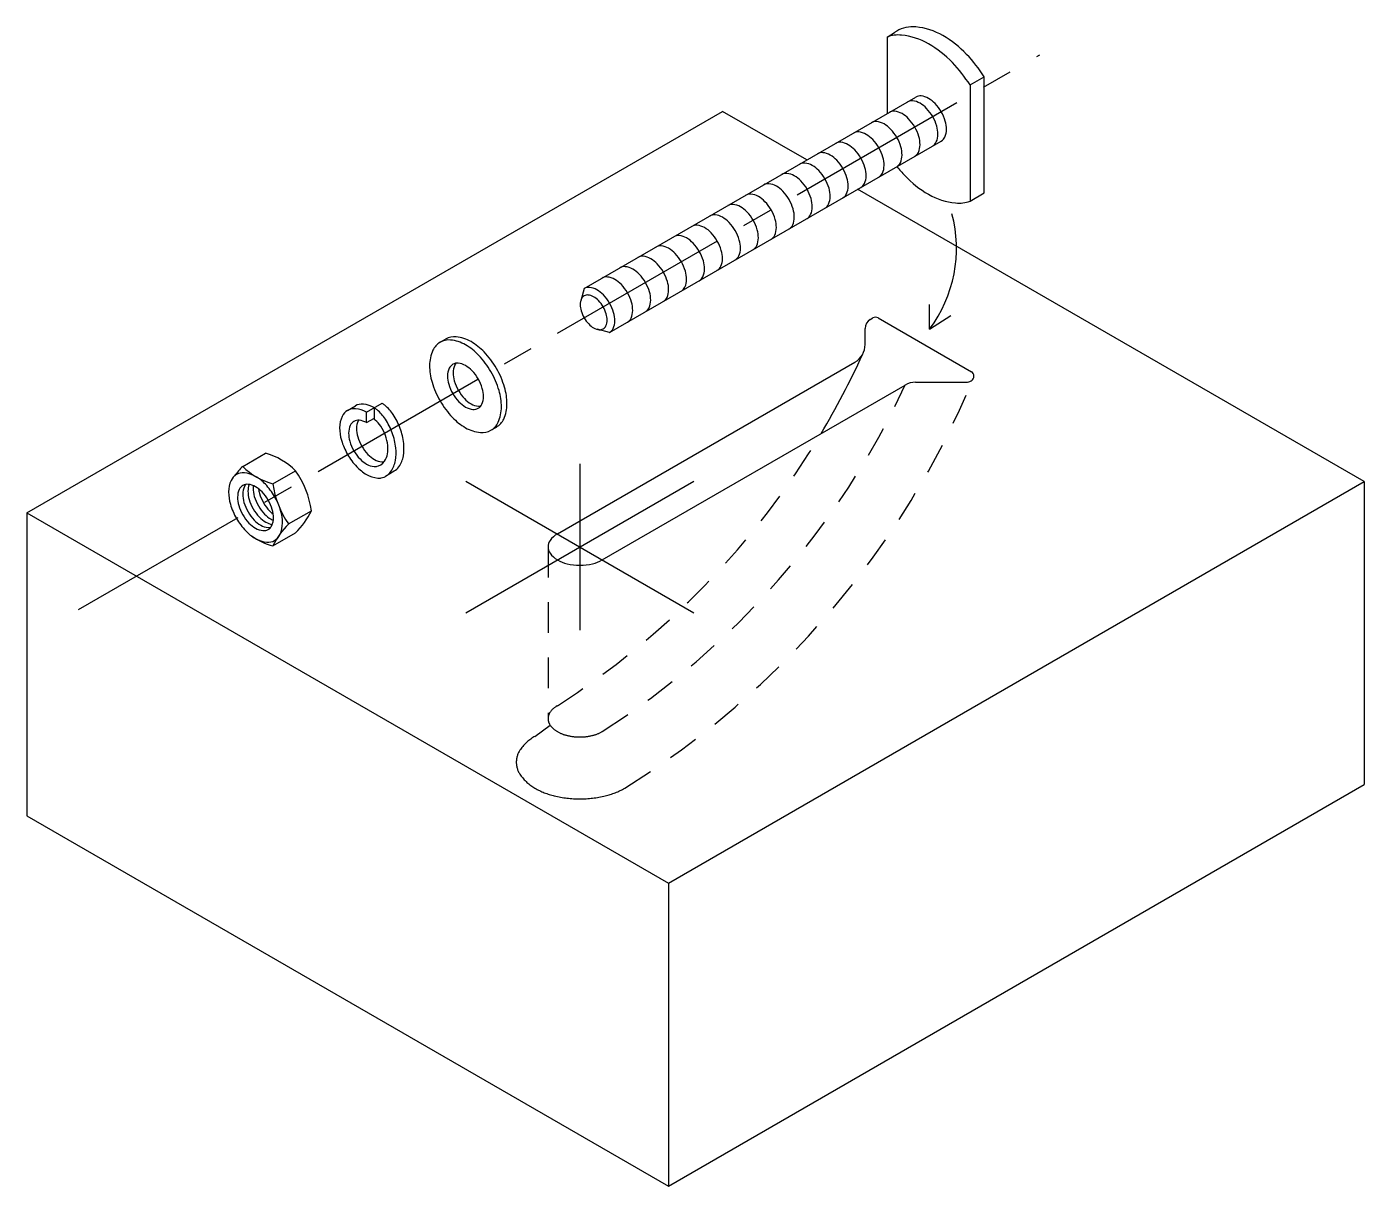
# Model space of a CAD drawing. Header units: inches. Extents: x 11.33 to 16.76, y 9.09 to 13.81.
import ezdxf

# ---------------------------------------------------------------- set-up
doc = ezdxf.new("R2010")
doc.units = ezdxf.units.IN
doc.header["$MEASUREMENT"] = 0
doc.linetypes.add('CENTER2', pattern=[1.125, 0.75, -0.125, 0.125, -0.125])
doc.linetypes.add('HIDDEN2', pattern=[0.1875, 0.125, -0.0625])
doc.layers.add('1', color=7, linetype='Continuous')
doc.layers.add('Ank', color=6, linetype='Continuous')

msp = doc.modelspace()

# ---------------------------------------------------------------- linework, layer by layer
at = {"layer": '1', "color": 1, "linetype": 'CENTER2'}
msp.add_line((11.5361, 11.439), (15.445, 13.6958), dxfattribs=at)
at = {"layer": '1'}
for p, q in [((11.3257, 11.8323), (14.1556, 13.4661)), ((14.4982, 13.2684), (14.1556, 13.4661)), ((16.7648, 11.9597), (14.7047, 13.1491)), ((14.9971, 12.5807), (14.9971, 12.6803)), ((14.9971, 12.5807), (15.084, 12.6359)), ((13.9349, 10.3258), (16.7648, 11.9597)), ((16.7648, 11.9597), (16.7648, 10.7271)), ((11.3257, 11.8323), (13.9349, 10.3258)), ((11.3257, 11.8323), (11.3257, 10.5997)), ((13.9349, 9.0933), (16.7648, 10.7271)), ((11.3257, 10.5997), (13.9349, 9.0933)), ((13.9349, 10.3258), (13.9349, 9.0933))]:
    msp.add_line(p, q, dxfattribs=at)
at = {"layer": '1', "color": 7}
for p, q in [((14.7562, 12.6197), (14.7667, 12.6258)), ((14.7878, 12.6258), (15.1672, 12.4068)), ((14.7351, 12.5182), (14.7351, 12.5832)), ((13.4835, 11.7469), (14.6929, 12.4452)), ((13.666, 11.6415), (14.898, 12.3529)), ((14.9402, 12.3642), (15.1453, 12.3642)), ((15.1664, 12.3698), (15.1672, 12.3703))]:
    msp.add_line(p, q, dxfattribs=at)
at = {"layer": '1', "color": 1}
for p, q in [((13.5747, 12.0326), (13.5747, 11.3559)), ((13.1112, 11.4266), (14.0383, 11.9619)), ((13.1112, 11.9619), (14.0383, 11.4266))]:
    msp.add_line(p, q, dxfattribs=at)
at = {"layer": '1', "color": 2, "linetype": 'HIDDEN2'}
for p, q in [((13.4456, 11.6942), (13.4456, 10.9956)), ((13.3922, 10.9236), (13.4549, 10.9684))]:
    msp.add_line(p, q, dxfattribs=at)
at = {"layer": '1', "color": 7}
msp.add_lwpolyline([(13.4835, 11.7469, 0.106617), (13.454, 11.7203, 0.156851), (13.4456, 11.6942, 0.156851), (13.454, 11.6682, 0.106617), (13.4835, 11.6415, 0.072341), (13.5229, 11.6258, 0.058752), (13.5747, 11.6197, 0.058752), (13.6266, 11.6258, 0.072341), (13.666, 11.6415, 0.106617)], format="xyb", dxfattribs=at)
at = {"layer": '1', "color": 2, "linetype": 'HIDDEN2'}
for points in [[(13.4835, 11.0483, 0.106617), (13.454, 11.0217, 0.156851), (13.4456, 10.9956, 0.156851), (13.454, 10.9696, 0.106617), (13.4835, 10.9429, 0.072341), (13.5229, 10.9272, 0.058752), (13.5747, 10.9211, 0.058752), (13.6266, 10.9272, 0.072341), (13.666, 10.9429, 0.106617)], [(13.3922, 10.9236, 0.106617), (13.3333, 10.8703, 0.156851), (13.3166, 10.8183, 0.156851), (13.3333, 10.7662, 0.106617), (13.3922, 10.7129, 0.072341), (13.4711, 10.6814, 0.058752), (13.5747, 10.6692, 0.058752), (13.6784, 10.6814, 0.072341), (13.7573, 10.7129, 0.106617)]]:
    msp.add_lwpolyline(points, format="xyb", dxfattribs=at)
at = {"layer": '1'}
msp.add_arc((14.5582, 12.9094), 0.5484, 323.1704, 14.8302, dxfattribs=at)
at = {"layer": '1', "color": 7}
for centre, radius, start, end in [((14.7772, 12.5832), 0.0422, 120, 180), ((14.7772, 12.6076), 0.0211, 60, 120), ((14.6508, 12.5182), 0.0843, 300, 0), ((11.6904, 13.8588), 3.3337, 329.274, 335.5082), ((15.1566, 12.3885), 0.0211, 300, 60), ((14.9402, 12.2799), 0.0843, 90, 120), ((15.1453, 12.4063), 0.0422, 270, 300)]:
    msp.add_arc(centre, radius, start, end, dxfattribs=at)
at = {"layer": '1', "color": 2, "linetype": 'HIDDEN2'}
for centre, radius, start, end in [((11.8729, 13.7534), 3.3337, 302.5376, 335.1611), ((11.8729, 13.7534), 3.5771, 301.7879, 337.4057), ((11.6904, 13.8588), 3.3337, 302.5376, 329.274)]:
    msp.add_arc(centre, radius, start, end, dxfattribs=at)
at = {"layer": 'Ank'}
for p, q in [((14.8244, 13.7684), (14.8543, 13.7871)), ((14.8244, 13.7684), (14.8244, 13.4567)), ((15.1616, 13.5736), (15.2197, 13.6072)), ((15.2197, 13.1348), (15.2197, 13.6072)), ((15.1616, 13.5736), (15.1616, 13.1012)), ((13.5924, 12.7454), (14.9413, 13.5242)), ((13.6956, 12.5665), (15.0446, 13.3454)), ((15.1616, 13.1012), (15.2197, 13.1348)), ((13.5924, 12.7454), (13.5784, 12.6953)), ((13.6956, 12.5665), (13.6453, 12.5795)), ((13.0068, 12.5265), (13.0293, 12.5395)), ((12.6302, 12.2495), (12.6624, 12.2681)), ((12.7077, 12.2418), (12.7712, 12.2785)), ((12.7077, 12.1997), (12.7077, 12.2418)), ((12.7399, 12.2125), (12.7399, 12.2604)), ((12.7077, 12.1997), (12.7399, 12.2183)), ((13.2133, 12.1688), (13.2358, 12.1818)), ((12.2041, 12.0218), (12.2964, 12.0751)), ((12.3267, 11.951), (12.419, 12.0043)), ((12.7849, 11.9816), (12.8199, 12.0032)), ((12.3908, 11.7875), (12.4831, 11.8408)), ((12.3266, 11.6982), (12.4189, 11.7514))]:
    msp.add_line(p, q, dxfattribs=at)
for points in [[(15.1616, 13.5736, 0.044843), (15.0898, 13.6645, 0.072341), (14.993, 13.7409, 0.106617), (14.8832, 13.7762, 0.115926), (14.8244, 13.7684, 0.156851)], [(15.2197, 13.6072, 0.044843), (15.1479, 13.6981, 0.072341), (15.0511, 13.7744, 0.106617), (14.9413, 13.8097, 0.156851), (14.8637, 13.793, 0.021371), (14.8543, 13.7871, 0.106617)], [(15.0099, 13.3253, 0.156851), (15.0246, 13.3416, 0.106617), (15.0313, 13.3726, 0.072341), (15.0264, 13.4062, 0.058752), (15.0099, 13.4446, 0.058752), (14.9849, 13.478, 0.072341), (14.9583, 13.4991, 0.106617), (14.928, 13.5088, 0.156851), (14.9066, 13.5042, 0.156851)], [(15.0446, 13.3454, 0.156851), (15.0593, 13.3616, 0.106617), (15.066, 13.3926, 0.072341), (15.0611, 13.4263, 0.058752), (15.0446, 13.4646, 0.058752), (15.0196, 13.4981, 0.072341), (14.993, 13.5191, 0.106617), (14.9627, 13.5288, 0.156851), (14.9413, 13.5242, 0.156851)], [(14.9369, 13.2832, 0.156851), (14.9516, 13.2994, 0.106617), (14.9583, 13.3305, 0.072341), (14.9534, 13.3641, 0.058752), (14.9369, 13.4024, 0.058752), (14.9119, 13.4359, 0.072341), (14.8853, 13.4569, 0.106617), (14.855, 13.4667, 0.156851), (14.8336, 13.462, 0.156851)], [(14.7909, 13.1989, 0.156851), (14.8055, 13.2151, 0.106617), (14.8122, 13.2461, 0.072341), (14.8074, 13.2798, 0.058752), (14.7909, 13.3181, 0.058752), (14.7659, 13.3516, 0.072341), (14.7392, 13.3726, 0.106617), (14.709, 13.3823, 0.156851), (14.6876, 13.3777, 0.156851)], [(14.8639, 13.241, 0.156851), (14.8786, 13.2572, 0.106617), (14.8853, 13.2883, 0.072341), (14.8804, 13.3219, 0.058752), (14.8639, 13.3603, 0.058752), (14.8389, 13.3937, 0.072341), (14.8122, 13.4148, 0.106617), (14.782, 13.4245, 0.156851), (14.7606, 13.4199, 0.156851)], [(14.7178, 13.1567, 0.156851), (14.7325, 13.1729, 0.106617), (14.7392, 13.204, 0.072341), (14.7343, 13.2376, 0.058752), (14.7178, 13.276, 0.058752), (14.6929, 13.3094, 0.072341), (14.6662, 13.3305, 0.106617), (14.636, 13.3402, 0.156851), (14.6146, 13.3356, 0.156851)], [(14.6448, 13.1146, 0.156851), (14.6595, 13.1308, 0.106617), (14.6662, 13.1618, 0.072341), (14.6613, 13.1954, 0.058752), (14.6448, 13.2338, 0.058752), (14.6199, 13.2673, 0.072341), (14.5932, 13.2883, 0.106617), (14.563, 13.298, 0.156851), (14.5416, 13.2934, 0.156851)], [(14.5718, 13.0724, 0.156851), (14.5865, 13.0886, 0.106617), (14.5932, 13.1197, 0.072341), (14.5883, 13.1533, 0.058752), (14.5718, 13.1916, 0.058752), (14.5468, 13.2251, 0.072341), (14.5202, 13.2461, 0.106617), (14.4899, 13.2559, 0.156851), (14.4686, 13.2513, 0.156851)], [(14.8644, 13.2413, 0.018624), (14.8962, 13.2051, 0.072341), (14.993, 13.1287, 0.106617), (15.1028, 13.0934, 0.115926), (15.1616, 13.1012, 0.156851)], [(14.4258, 12.9881, 0.156851), (14.4405, 13.0043, 0.106617), (14.4472, 13.0354, 0.072341), (14.4423, 13.069, 0.058752), (14.4258, 13.1073, 0.058752), (14.4008, 13.1408, 0.072341), (14.3742, 13.1618, 0.106617), (14.3439, 13.1716, 0.156851), (14.3225, 13.167, 0.156851)], [(14.4988, 13.0303, 0.156851), (14.5135, 13.0465, 0.106617), (14.5202, 13.0775, 0.072341), (14.5153, 13.1111, 0.058752), (14.4988, 13.1495, 0.058752), (14.4738, 13.183, 0.072341), (14.4472, 13.204, 0.106617), (14.4169, 13.2137, 0.156851), (14.3955, 13.2091, 0.156851)], [(14.3528, 12.9459, 0.156851), (14.3675, 12.9622, 0.106617), (14.3742, 12.9932, 0.072341), (14.3693, 13.0268, 0.058752), (14.3528, 13.0652, 0.058752), (14.3278, 13.0986, 0.072341), (14.3011, 13.1197, 0.106617), (14.2709, 13.1294, 0.156851), (14.2495, 13.1248, 0.156851)], [(14.2798, 12.9038, 0.156851), (14.2944, 12.92, 0.106617), (14.3011, 12.9511, 0.072341), (14.2962, 12.9847, 0.058752), (14.2798, 13.023, 0.058752), (14.2548, 13.0565, 0.072341), (14.2281, 13.0775, 0.106617), (14.1979, 13.0873, 0.156851), (14.1765, 13.0826, 0.156851)], [(14.1337, 12.8195, 0.156851), (14.1484, 12.8357, 0.106617), (14.1551, 12.8667, 0.072341), (14.1502, 12.9004, 0.058752), (14.1337, 12.9387, 0.058752), (14.1088, 12.9722, 0.072341), (14.0821, 12.9932, 0.106617), (14.0518, 13.0029, 0.156851), (14.0305, 12.9983, 0.156851)], [(14.2067, 12.8616, 0.156851), (14.2214, 12.8778, 0.106617), (14.2281, 12.9089, 0.072341), (14.2232, 12.9425, 0.058752), (14.2067, 12.9809, 0.058752), (14.1818, 13.0143, 0.072341), (14.1551, 13.0354, 0.106617), (14.1249, 13.0451, 0.156851), (14.1035, 13.0405, 0.156851)], [(14.0607, 12.7773, 0.156851), (14.0754, 12.7935, 0.106617), (14.0821, 12.8246, 0.072341), (14.0772, 12.8582, 0.058752), (14.0607, 12.8966, 0.058752), (14.0357, 12.93, 0.072341), (14.0091, 12.9511, 0.106617), (13.9788, 12.9608, 0.156851), (13.9574, 12.9562, 0.156851)], [(13.9877, 12.7352, 0.156851), (14.0024, 12.7514, 0.106617), (14.0091, 12.7824, 0.072341), (14.0042, 12.816, 0.058752), (13.9877, 12.8544, 0.058752), (13.9627, 12.8879, 0.072341), (13.9361, 12.9089, 0.106617), (13.9058, 12.9186, 0.156851), (13.8844, 12.914, 0.156851)], [(13.9147, 12.693, 0.156851), (13.9294, 12.7092, 0.106617), (13.9361, 12.7403, 0.072341), (13.9312, 12.7739, 0.058752), (13.9147, 12.8122, 0.058752), (13.8897, 12.8457, 0.072341), (13.863, 12.8667, 0.106617), (13.8328, 12.8765, 0.156851), (13.8114, 12.8719, 0.156851)], [(13.7686, 12.6087, 0.156851), (13.7833, 12.6249, 0.106617), (13.79, 12.656, 0.072341), (13.7851, 12.6896, 0.058752), (13.7686, 12.7279, 0.058752), (13.7437, 12.7614, 0.072341), (13.717, 12.7824, 0.106617), (13.6868, 12.7922, 0.156851), (13.6654, 12.7876, 0.156851)], [(13.8417, 12.6509, 0.156851), (13.8563, 12.6671, 0.106617), (13.863, 12.6981, 0.072341), (13.8582, 12.7317, 0.058752), (13.8417, 12.7701, 0.058752), (13.8167, 12.8036, 0.072341), (13.79, 12.8246, 0.106617), (13.7598, 12.8343, 0.156851), (13.7384, 12.8297, 0.156851)], [(13.6956, 12.5665, 0.156851), (13.7103, 12.5828, 0.106617), (13.717, 12.6138, 0.072341), (13.7121, 12.6474, 0.058752), (13.6956, 12.6858, 0.058752), (13.6707, 12.7192, 0.072341), (13.644, 12.7403, 0.106617), (13.6138, 12.75, 0.156851), (13.5924, 12.7454, 0.156851)], [(13.2358, 12.1818, 0.156851), (13.2652, 12.2143, 0.106617), (13.2786, 12.2764, 0.072341), (13.2688, 12.3436, 0.058752), (13.2358, 12.4203, 0.058752), (13.1859, 12.4872, 0.072341), (13.1326, 12.5293, 0.106617), (13.0721, 12.5488, 0.156851), (13.0293, 12.5395, 0.045777)], [(13.0709, 12.4415, 0.062545), (13.0662, 12.4339, 0.106617), (13.0595, 12.4028, 0.072341), (13.0644, 12.3692, 0.058752), (13.0809, 12.3309, 0.058752)], [(13.0809, 12.3309, 0.058752), (13.1059, 12.2974, 0.072341), (13.1326, 12.2764, 0.106617), (13.1628, 12.2667, 0.062545), (13.1717, 12.2669, 0.156851)], [(12.7077, 12.2418, 0.106617), (12.6623, 12.2564, 0.156851), (12.6302, 12.2495, 0.156851), (12.6082, 12.2252, 0.106617), (12.5981, 12.1786, 0.072341), (12.6055, 12.1282, 0.058752), (12.6302, 12.0707, 0.058752)], [(12.7399, 12.2604, 0.106617), (12.6945, 12.275, 0.156851), (12.6624, 12.2681, 0.088777)], [(12.8061, 12.0005, 0.007317), (12.807, 12.0018, 0.106617), (12.825, 12.0459, 0.072341), (12.8265, 12.0968, 0.058752), (12.8122, 12.1578, 0.058752), (12.784, 12.2137, 0.072341), (12.7501, 12.2517, 0.030528), (12.739, 12.2599, 0.156851)], [(12.8199, 12.0032, 0.122236), (12.8392, 12.0204, 0.106617), (12.8572, 12.0645, 0.072341), (12.8587, 12.1154, 0.058752), (12.8443, 12.1764, 0.058752), (12.8162, 12.2323, 0.072341), (12.7823, 12.2703, 0.030528), (12.7712, 12.2785, 0.156851)], [(12.7077, 12.1997, 0.106617), (12.6774, 12.2094, 0.156851), (12.656, 12.2048, 0.156851), (12.6413, 12.1886, 0.106617), (12.6346, 12.1575, 0.072341), (12.6395, 12.1239, 0.058752), (12.656, 12.0856, 0.058752)], [(12.6747, 12.2096, 0.018805), (12.6735, 12.2072, 0.106617), (12.6668, 12.1761, 0.072341), (12.6717, 12.1425, 0.058752), (12.6882, 12.1042, 0.058752)], [(12.7805, 12.0433, 0.00251), (12.7807, 12.0436, 0.106617), (12.7927, 12.073, 0.072341), (12.7937, 12.1069, 0.058752), (12.7841, 12.1476, 0.058752), (12.7654, 12.1849, 0.072341), (12.7428, 12.2102, 0.012359), (12.7399, 12.2125, 0.156851)], [(12.656, 12.0856, 0.058752), (12.681, 12.0521, 0.072341), (12.7077, 12.0311, 0.106617), (12.7379, 12.0213, 0.09314), (12.751, 12.0225, 0.156851)], [(12.6882, 12.1042, 0.058752), (12.7132, 12.0707, 0.072341), (12.7399, 12.0497, 0.106617), (12.7701, 12.0399, 0.056533), (12.7781, 12.04, 0.156851)], [(12.6302, 12.0707, 0.058752), (12.6677, 12.0205, 0.072341), (12.7077, 11.9889, 0.106617), (12.753, 11.9743, 0.067168), (12.7673, 11.9748, 0.156851)], [(12.2161, 11.9483, 0.0688), (12.2109, 11.94, 0.106617), (12.2042, 11.909, 0.072341), (12.209, 11.8754, 0.058752), (12.2255, 11.837, 0.058752)], [(12.2302, 11.9481, 0.091815), (12.2252, 11.9212, 0.072341), (12.2301, 11.8875, 0.058752), (12.2466, 11.8492, 0.058752)], [(12.247, 11.9434, 0.033676), (12.2463, 11.9333, 0.072341), (12.2512, 11.8997, 0.058752), (12.2677, 11.8614, 0.058752)], [(12.2683, 11.9309, 0.04119), (12.2723, 11.9119, 0.058752), (12.2888, 11.8735, 0.058752)], [(12.2677, 11.8614, 0.058752), (12.2927, 11.8279, 0.072341), (12.3193, 11.8069, 0.033676), (12.3284, 11.8024, 0.156851)], [(12.2888, 11.8735, 0.058752), (12.3137, 11.8401, 0.04119), (12.3282, 11.8271, 0.106617)], [(12.2255, 11.837, 0.058752), (12.2505, 11.8036, 0.072341), (12.2772, 11.7825, 0.106617), (12.3074, 11.7728, 0.0688), (12.3172, 11.7732, 0.156851)], [(12.2466, 11.8492, 0.058752), (12.2716, 11.8157, 0.072341), (12.2983, 11.7947, 0.091815), (12.3241, 11.7855, 0.156851)]]:
    msp.add_lwpolyline(points, format="xyb", dxfattribs=at)
for points in [[(13.5924, 12.6262, 0.058752), (13.6111, 12.6011, 0.072341), (13.6311, 12.5853, 0.106617), (13.6538, 12.578, 0.156851), (13.6698, 12.5814, 0.156851), (13.6808, 12.5936, 0.106617), (13.6859, 12.6169, 0.072341), (13.6822, 12.6421, 0.058752), (13.6698, 12.6709, 0.058752), (13.6511, 12.696, 0.072341), (13.6311, 12.7118, 0.106617), (13.6084, 12.719, 0.156851), (13.5924, 12.7156, 0.156851), (13.5814, 12.7034, 0.106617), (13.5763, 12.6801, 0.072341), (13.58, 12.6549, 0.058752)], [(13.0068, 12.2881, 0.058752), (13.0567, 12.2211, 0.072341), (13.11, 12.1791, 0.106617), (13.1705, 12.1596, 0.156851), (13.2133, 12.1688, 0.156851), (13.2427, 12.2013, 0.106617), (13.2561, 12.2634, 0.072341), (13.2463, 12.3306, 0.058752), (13.2133, 12.4073, 0.058752), (13.1634, 12.4742, 0.072341), (13.11, 12.5163, 0.106617), (13.0495, 12.5358, 0.156851), (13.0068, 12.5265, 0.156851), (12.9774, 12.4941, 0.106617), (12.964, 12.432, 0.072341), (12.9738, 12.3648, 0.058752)], [(13.0584, 12.3179, 0.058752), (13.0834, 12.2844, 0.072341), (13.11, 12.2634, 0.106617), (13.1403, 12.2536, 0.156851), (13.1617, 12.2583, 0.156851), (13.1764, 12.2745, 0.106617), (13.1831, 12.3055, 0.072341), (13.1782, 12.3391, 0.058752), (13.1617, 12.3775, 0.058752), (13.1367, 12.411, 0.072341), (13.11, 12.432, 0.106617), (13.0798, 12.4417, 0.156851), (13.0584, 12.4371, 0.156851), (13.0437, 12.4209, 0.106617), (13.037, 12.3898, 0.072341), (13.0419, 12.3562, 0.058752)], [(12.1787, 11.81, 0.058752), (12.2161, 11.7598, 0.072341), (12.2561, 11.7282, 0.106617), (12.3015, 11.7136, 0.156851), (12.3335, 11.7205, 0.156851), (12.3556, 11.7448, 0.106617), (12.3656, 11.7914, 0.072341), (12.3583, 11.8419, 0.058752), (12.3335, 11.8994, 0.058752), (12.2961, 11.9496, 0.072341), (12.2561, 11.9811, 0.106617), (12.2107, 11.9957, 0.156851), (12.1787, 11.9888, 0.156851), (12.1566, 11.9645, 0.106617), (12.1466, 11.9179, 0.072341), (12.1539, 11.8675, 0.058752)], [(12.2045, 11.8249, 0.058752), (12.2294, 11.7914, 0.072341), (12.2561, 11.7704, 0.106617), (12.2863, 11.7606, 0.156851), (12.3077, 11.7652, 0.156851), (12.3224, 11.7815, 0.106617), (12.3291, 11.8125, 0.072341), (12.3242, 11.8461, 0.058752), (12.3077, 11.8845, 0.058752), (12.2828, 11.9179, 0.072341), (12.2561, 11.939, 0.106617), (12.2259, 11.9487, 0.156851), (12.2045, 11.9441, 0.156851), (12.1898, 11.9279, 0.106617), (12.1831, 11.8968, 0.072341), (12.188, 11.8632, 0.058752)]]:
    msp.add_lwpolyline(points, format="xyb", close=True, dxfattribs=at)
for centre, radius, start, end in [((12.225, 11.8099), 0.2746, 45.0618, 74.9382), ((12.4418, 11.7833), 0.3368, 134.8987, 143.5623), ((12.3981, 12.2163), 0.2746, 225.0618, 254.9382), ((12.7386, 12.0714), 0.0505, 277.782, 326.1428), ((12.1155, 11.7909), 0.371, 7.7288, 35.1115), ((12.7527, 12.039), 0.0658, 282.8235, 324.1822), ((12.6943, 12.0009), 0.371, 187.7288, 215.1115), ((12.1812, 11.99), 0.3368, 314.8987, 333.7069), ((12.6286, 11.549), 0.3368, 134.8987, 153.7069), ((12.398, 11.9634), 0.2746, 234.9178, 254.9382)]:
    msp.add_arc(centre, radius, start, end, dxfattribs=at)

doc.saveas('drawing.dxf')
